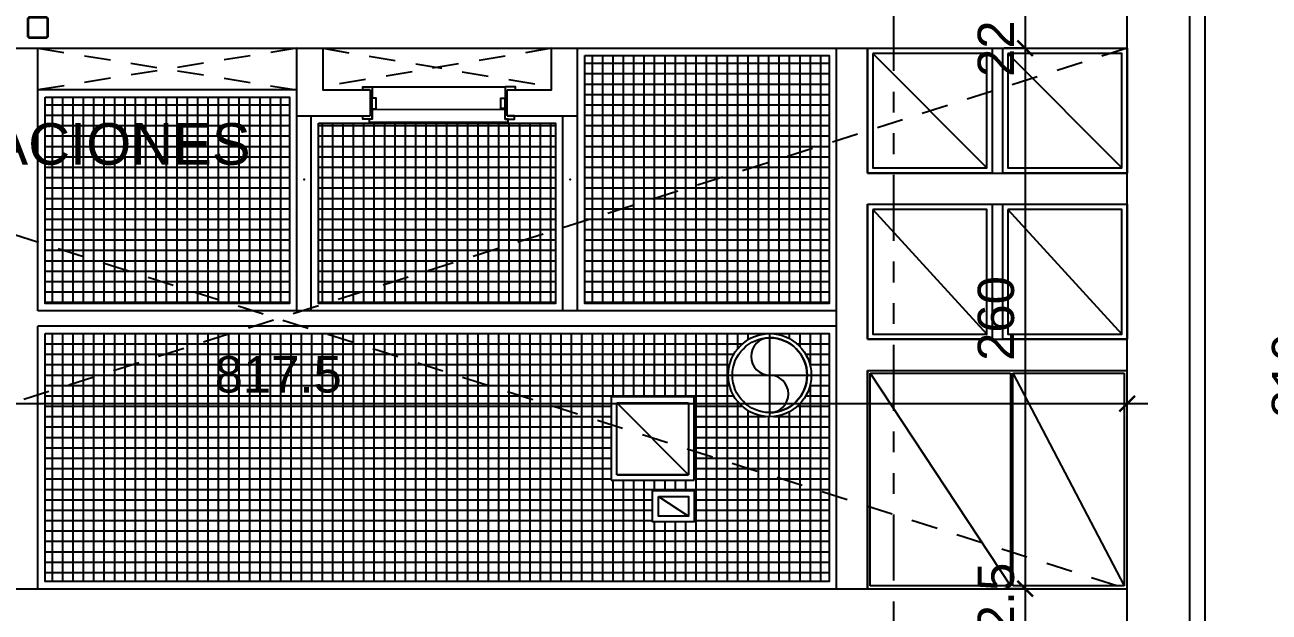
# Model space of a CAD drawing. Header units: millimetres. Extents: x 567.3 to 666.1, y 518.3 to 578.
# Drawn here: x 619.82 to 625.81, y 558.16 to 560.98 of the extents above; entities that cross this region are included whole.
import ezdxf

# ---------------------------------------------------------------- set-up
doc = ezdxf.new("R2010")
doc.units = ezdxf.units.MM
doc.header["$LTSCALE"] = 0.01
for name, pattern in [('CONTINUA', [0]), ('TRAZOS', [19.05, 12.7, -6.35]), ('VALS', [63.5, 31.75, -6.35, 6.35, -6.35, 6.35, -6.35])]:
    doc.linetypes.add(name, pattern=pattern)
doc.layers.get('0').update_dxf_attribs({"linetype": 'CONTINUOUS'})
doc.layers.get('DEFPOINTS').update_dxf_attribs({"linetype": 'CONTINUOUS'})
for name, color, linetype in [('AUXILIAR', 1, 'TRAZOS'), ('CARPINTERIA_INT', 4, 'CONTINUOUS'), ('COTAS', 7, 'CONTINUOUS'), ('COTAS INTERIORES', 7, 'CONTINUOUS'), ('EJES', 6, 'VALS'), ('ESTRUCTURA', 3, 'CONTINUOUS'), ('INST_CONDUCTOS', 252, 'CONTINUOUS'), ('MUROS', 7, 'CONTINUOUS'), ('PENDIENTES', 252, 'TRAZOS'), ('PERIFLES', 2, 'CONTINUOUS'), ('PLADUR', 2, 'CONTINUOUS'), ('REVESTIMIENTOS', 4, 'CONTINUOUS'), ('TEXTOS', 7, 'CONTINUOUS'), ('TRAMEX', 252, 'CONTINUOUS'), ('ULTIMA ARQUITECTURA$0$PROYECCION', 4, 'CONTINUOUS'), ('URC_INS_COND_IMPULSION', 252, 'CONTINUOUS')]:
    doc.layers.add(name, color=color, linetype=linetype)
doc.styles.add('ARIAL', font='arial.ttf')
doc.dimstyles.new('GOP1-100', dxfattribs={"dimscale": 0.1, "dimtxt": 1.75, "dimasz": 0.75, "dimexe": 1, "dimexo": 1, "dimgap": 0.5, "dimtad": 1, "dimdec": 1, "dimlfac": 100, "dimdsep": 46, "dimtxsty": 'ARIAL', "dimblk1": 'ARCHTICK', "dimblk2": 'ARCHTICK', "dimsah": 1, "dimcen": 3, "dimdle": 1, "dimclrd": 1, "dimclre": 1, "dimclrt": 256, "dimadec": 0, "dimazin": 0, "dimtfac": 1.5, "dimtdec": 1, "dimtmove": 0, "dimatfit": 0, "dimldrblk": 'ARCHTICK', "dimfxl": 0, "dimtvp": 2.8125, "dimtolj": 1, "dimtzin": 0, "dimarcsym": 0})
pattern_1 = [(0, (0, -1e-10), (0, 0.05), []), (90, (0, -1e-10), (-0.05, 3e-18), [])]

# ---------------------------------------------------------------- blocks, each defined once
blk = doc.blocks.new('_ARCHTICK')
at = {"color": 0, "linetype": 'ByBlock', "const_width": 0.15}
blk.add_lwpolyline([(-0.5, -0.5), (0.5, 0.5)], dxfattribs=at)
blk = doc.blocks.new('*D96')
at = {"layer": 'COTAS INTERIORES', "color": 1, "lineweight": -2, "transparency": 16777216}
for p, q in [((616.95, 559.1626), (616.95, 559.2626)), ((625.125, 559.1626), (625.125, 559.2626)), ((616.85, 559.1626), (625.225, 559.1626))]:
    blk.add_line(p, q, dxfattribs=at)
at = {"layer": 'DEFPOINTS', "color": 0, "transparency": 16777216}
for p in [(616.95, 559.1626), (625.125, 559.1626), (625.125, 559.1626)]:
    blk.add_point(p, dxfattribs=at)
at = {"layer": 'COTAS INTERIORES', "color": 1, "lineweight": -2, "transparency": 16777216, "xscale": 0.07500000000000001, "yscale": 0.07500000000000001, "zscale": 0.07500000000000001, "rotation": 180}
blk.add_blockref('_ARCHTICK', (616.95, 559.1626), dxfattribs=at)
at = {"layer": 'COTAS INTERIORES', "color": 1, "lineweight": -2, "transparency": 16777216, "xscale": 0.07500000000000001, "yscale": 0.07500000000000001, "zscale": 0.07500000000000001}
blk.add_blockref('_ARCHTICK', (625.125, 559.1626), dxfattribs=at)
at = {"layer": 'COTAS INTERIORES', "transparency": 16777216, "insert": (621.0375, 559.302), "char_height": 0.175, "attachment_point": 5, "style": 'ARIAL'}
blk.add_mtext('\\A1;817.5', dxfattribs=at)
blk = doc.blocks.new('*D100')
at = {"layer": 'COTAS INTERIORES', "color": 1, "lineweight": -2, "transparency": 16777216}
for p, q in [((624.6337, 561.1969), (624.6337, 560.7719)), ((624.6337, 561.0969), (624.5337, 561.0969)), ((624.6337, 560.8719), (624.5337, 560.8719))]:
    blk.add_line(p, q, dxfattribs=at)
at = {"layer": 'DEFPOINTS', "color": 0, "transparency": 16777216}
for p in [(624.6337, 561.0969), (624.6337, 560.8719), (624.6337, 560.8719)]:
    blk.add_point(p, dxfattribs=at)
at = {"layer": 'COTAS INTERIORES', "color": 1, "lineweight": -2, "transparency": 16777216, "xscale": 0.07500000000000001, "yscale": 0.07500000000000001, "zscale": 0.07500000000000001}
for p, rotation in [((624.6337, 561.0969), 90), ((624.6337, 560.8719), 270)]:
    blk.add_blockref('_ARCHTICK', p, dxfattribs=dict(at, rotation=rotation))
at = {"layer": 'COTAS INTERIORES', "transparency": 16777216, "insert": (624.4943, 560.9719), "char_height": 0.175, "attachment_point": 5, "rotation": 90, "style": 'ARIAL'}
blk.add_mtext('\\A1;22.5', dxfattribs=at)
blk = doc.blocks.new('*D101')
at = {"layer": 'COTAS INTERIORES', "color": 1, "lineweight": -2, "transparency": 16777216}
for p, q in [((624.6337, 560.9719), (624.6337, 558.1719)), ((624.6337, 560.8719), (624.5337, 560.8719)), ((624.6337, 558.2719), (624.5337, 558.2719))]:
    blk.add_line(p, q, dxfattribs=at)
at = {"layer": 'DEFPOINTS', "color": 0, "transparency": 16777216}
for p in [(624.6337, 560.8719), (624.6337, 558.2719), (624.6337, 558.2719)]:
    blk.add_point(p, dxfattribs=at)
at = {"layer": 'COTAS INTERIORES', "color": 1, "lineweight": -2, "transparency": 16777216, "xscale": 0.07500000000000001, "yscale": 0.07500000000000001, "zscale": 0.07500000000000001}
for p, rotation in [((624.6337, 560.8719), 90), ((624.6337, 558.2719), 270)]:
    blk.add_blockref('_ARCHTICK', p, dxfattribs=dict(at, rotation=rotation))
at = {"layer": 'COTAS INTERIORES', "transparency": 16777216, "insert": (624.4943, 559.5719), "char_height": 0.175, "attachment_point": 5, "rotation": 90, "style": 'ARIAL'}
blk.add_mtext('\\A1;260', dxfattribs=at)
blk = doc.blocks.new('*D102')
at = {"layer": 'COTAS INTERIORES', "color": 1, "lineweight": -2, "transparency": 16777216}
for p, q in [((624.6337, 558.3719), (624.6337, 557.9469)), ((624.6337, 558.2719), (624.5337, 558.2719)), ((624.6337, 558.0469), (624.5337, 558.0469))]:
    blk.add_line(p, q, dxfattribs=at)
at = {"layer": 'DEFPOINTS', "color": 0, "transparency": 16777216}
for p in [(624.6694, 558.2719), (624.6337, 558.0469), (624.6337, 558.0469)]:
    blk.add_point(p, dxfattribs=at)
at = {"layer": 'COTAS INTERIORES', "color": 1, "lineweight": -2, "transparency": 16777216, "xscale": 0.07500000000000001, "yscale": 0.07500000000000001, "zscale": 0.07500000000000001}
for p, rotation in [((624.6337, 558.2719), 90), ((624.6337, 558.0469), 270)]:
    blk.add_blockref('_ARCHTICK', p, dxfattribs=dict(at, rotation=rotation))
at = {"layer": 'COTAS INTERIORES', "transparency": 16777216, "insert": (624.4943, 558.1594), "char_height": 0.175, "attachment_point": 5, "rotation": 90, "style": 'ARIAL'}
blk.add_mtext('\\A1;22.5', dxfattribs=at)
blk = doc.blocks.new('*D60')
at = {"layer": 'COTAS', "color": 1, "lineweight": -2, "transparency": 16777216}
for p, q in [((626.05, 563.447), (626.05, 555.1469)), ((625.6003, 563.347), (626.15, 563.347)), ((625.6, 555.2469), (626.15, 555.2469))]:
    blk.add_line(p, q, dxfattribs=at)
at = {"layer": 'DEFPOINTS', "color": 0, "transparency": 16777216}
for p in [(625.5003, 563.347), (625.5, 555.2469), (626.05, 555.2469)]:
    blk.add_point(p, dxfattribs=at)
at = {"layer": 'COTAS', "color": 1, "lineweight": -2, "transparency": 16777216, "xscale": 0.07500000000000001, "yscale": 0.07500000000000001, "zscale": 0.07500000000000001}
for p, rotation in [((626.05, 563.347), 90), ((626.05, 555.2469), 270)]:
    blk.add_blockref('_ARCHTICK', p, dxfattribs=dict(at, rotation=rotation))
at = {"layer": 'COTAS', "transparency": 16777216, "insert": (625.9107, 559.2969), "char_height": 0.175, "attachment_point": 5, "rotation": 90, "style": 'ARIAL'}
blk.add_mtext('\\A1;810', dxfattribs=at)
blk = doc.blocks.new('A$C16596C2E')
for points in [[(-0.4, -1), (0.4, -1, 0.414214), (0.5, -0.9), (0.5, -0.1, 0.414214), (0.4, 0), (-0.4, 0, 0.414214), (-0.5, -0.1), (-0.5, -0.9, 0.414214)], [(-0.4, -0.96), (0.4, -0.96, 0.414214), (0.46, -0.9), (0.46, -0.1, 0.414214), (0.4, -0.04), (-0.4, -0.04, 0.414214), (-0.46, -0.1), (-0.46, -0.9, 0.414214)]]:
    blk.add_lwpolyline(points, format="xyb", close=True)

msp = doc.modelspace()

# ---------------------------------------------------------------- hatches: boundary and pattern name
at = {"layer": 'TRAMEX'}
h = msp.add_hatch(dxfattribs=at)
h.set_pattern_fill('_USER', color=256, scale=0.05, double=1, pattern_type=0)
h.set_pattern_definition(pattern_1)
h.paths.add_polyline_path([(623.6899, 560.8368), (622.5136, 560.8368), (622.5136, 559.6445), (623.6899, 559.6445)])
h = msp.add_hatch(dxfattribs=at)
h.set_pattern_fill('_USER', color=256, scale=0.05, double=1, pattern_type=0)
h.set_pattern_definition(pattern_1)
h.paths.add_polyline_path([(621.0915, 560.6368), (619.9151, 560.6368), (619.9151, 559.6445), (621.0915, 559.6445)])
h = msp.add_hatch(dxfattribs=at)
h.set_pattern_fill('_USER', color=256, scale=0.05, double=1, pattern_type=0)
h.set_pattern_definition(pattern_1)
h.paths.add_polyline_path([(622.3732, 560.5118), (621.2319, 560.5118), (621.2319, 559.6445), (622.3732, 559.6445)])
h = msp.add_hatch(dxfattribs=at)
h.set_pattern_fill('_USER', color=256, scale=0.05, double=1, pattern_type=0)
h.set_pattern_definition([(0, (0, 0), (0, 0.05), []), (90, (0, 0), (-0.05, 3e-18), [])])
h.paths.add_polyline_path([(623.6899, 559.4993), (623.4043, 559.4993, -0.414214), (623.6043, 559.2993, -1), (623.2043, 559.2993, -0.414214), (623.4043, 559.4993), (619.9151, 559.4993), (619.9151, 558.307), (623.6899, 558.307)])
h.paths.add_polyline_path([(622.64, 559.1944), (623.04, 559.1944), (623.04, 558.7944), (622.64, 558.7944)], flags=16)
h.paths.add_polyline_path([(622.668, 559.1663), (623.0125, 559.1663), (623.0125, 558.8203), (622.668, 558.8203)], flags=0)
h.paths.add_polyline_path([(622.84, 558.7444), (623.04, 558.7444), (623.04, 558.5944), (622.84, 558.5944)], flags=16)
h.paths.add_polyline_path([(622.868, 558.7163), (623.0125, 558.7163), (623.0125, 558.6203), (622.868, 558.6203)], flags=0)

# ---------------------------------------------------------------- linework, layer by layer
at = {"layer": 'AUXILIAR'}
for p, q in [((616.95, 560.8719), (625.125, 558.2719)), ((625.125, 560.8719), (616.95, 558.2719))]:
    msp.add_line(p, q, dxfattribs=at)
at = {"layer": 'CARPINTERIA_INT'}
for p, q in [((621.4897, 560.6869), (622.1295, 560.6869)), ((621.4896, 560.5314), (621.4896, 560.6314))]:
    msp.add_line(p, q, dxfattribs=at)
for points in [[(621.4794, 560.6719), (621.4444, 560.6719), (621.4444, 560.6869), (621.4894, 560.6869), (621.4896, 560.6314)], [(622.1395, 560.6719), (622.1795, 560.672), (622.1795, 560.687), (622.1295, 560.6869), (622.1296, 560.6319)], [(621.4896, 560.5814), (621.5096, 560.5814), (621.5096, 560.6314), (621.4896, 560.6314)], [(622.1296, 560.5819), (622.1096, 560.5819), (622.1096, 560.6319), (622.1296, 560.6319)], [(622.1296, 560.5314), (622.1296, 560.6319)], [(621.4896, 560.5314), (621.4896, 560.5314), (621.4447, 560.5314), (621.4447, 560.5464), (621.4796, 560.5464)], [(622.1296, 560.5314), (622.1296, 560.5314), (622.1746, 560.5314), (622.1746, 560.5464), (622.1396, 560.5464)]]:
    msp.add_lwpolyline(points, dxfattribs=at)
msp.add_lwpolyline([(622.1446, 560.5314), (622.1296, 560.5314), (622.1296, 560.5769), (621.4896, 560.5764), (621.4896, 560.5314), (621.4746, 560.5314), (621.4747, 560.5164), (622.1446, 560.5164)], close=True, dxfattribs=at)
at = {"layer": 'EJES'}
msp.add_line((624, 574.1607), (624, 534.7146), dxfattribs=at)
at = {"layer": 'ESTRUCTURA', "linetype": 'CONTINUA'}
for points in [[(625.125, 555.8719), (625.125, 563.2719)], [(625.425, 563.2719), (625.425, 555.322)]]:
    msp.add_lwpolyline(points, dxfattribs=at)
at = {"layer": 'INST_CONDUCTOS', "linetype": 'TRAZOS'}
for p, q in [((619.88, 560.8719), (621.1266, 560.6719)), ((621.1266, 560.8719), (619.88, 560.6719)), ((621.2516, 560.8719), (622.3535, 560.6869)), ((622.3535, 560.8719), (621.2516, 560.6869))]:
    msp.add_line(p, q, dxfattribs=at)
at = {"layer": 'INST_CONDUCTOS'}
for p, q in [((623.875, 560.8719), (624.475, 560.8719)), ((623.875, 560.8719), (623.8751, 560.2719)), ((623.9001, 560.8469), (624.4501, 560.2969)), ((624.475, 560.8719), (624.4751, 560.2719)), ((624.525, 560.8719), (625.125, 560.8719)), ((624.525, 560.8719), (624.5251, 560.2719)), ((624.5501, 560.8469), (625.1001, 560.2969)), ((625.125, 560.8719), (625.1251, 560.2719)), ((624.4751, 560.2719), (623.8751, 560.2719)), ((625.1251, 560.2719), (624.5251, 560.2719)), ((623.875, 560.1219), (624.475, 560.1219)), ((623.875, 560.1219), (623.8751, 559.4719)), ((624.475, 560.1219), (624.4751, 559.4719)), ((624.525, 560.1219), (625.125, 560.1219)), ((624.525, 560.1219), (624.5251, 559.4719)), ((625.125, 560.1219), (625.1251, 559.4719)), ((623.9001, 560.0969), (624.4501, 559.4969)), ((624.5501, 560.0969), (625.1001, 559.4969)), ((623.4043, 559.0993), (623.4043, 559.4993)), ((624.4751, 559.4719), (623.8751, 559.4719)), ((625.1251, 559.4719), (624.5251, 559.4719)), ((623.2043, 559.2993), (623.6043, 559.2993)), ((623.875, 559.3219), (623.875, 558.2719)), ((623.875, 559.3219), (624.5759, 559.3219)), ((623.8884, 558.2853), (623.8884, 559.3085)), ((623.8884, 559.3085), (624.5634, 559.3085)), ((623.8884, 559.3085), (624.5634, 558.2853)), ((624.5634, 559.3085), (624.5634, 558.2853)), ((624.5684, 559.3219), (625.1175, 559.3219)), ((624.5744, 558.2853), (624.5744, 559.3085)), ((624.5744, 559.3085), (625.1116, 559.3085)), ((624.5744, 559.3085), (625.1116, 558.2853)), ((625.1116, 559.3085), (625.1116, 558.2853)), ((625.125, 558.2719), (625.125, 559.3219)), ((623.04, 559.1944), (622.64, 559.1944)), ((622.64, 559.1944), (622.64, 558.7944)), ((622.668, 559.1663), (623.0125, 559.1663)), ((622.668, 558.8203), (622.668, 559.1663)), ((622.668, 559.1663), (623.0125, 558.8203)), ((623.0125, 559.1663), (623.0125, 558.8203)), ((623.04, 558.7944), (623.04, 559.1944)), ((623.04, 558.7944), (623.04, 559.1944)), ((623.0125, 558.8203), (622.668, 558.8203)), ((622.668, 558.8203), (623.0125, 558.8203)), ((622.64, 558.7944), (623.04, 558.7944)), ((622.868, 558.7163), (623.0125, 558.6203)), ((623.875, 558.2719), (624.5759, 558.2719)), ((624.5634, 558.2853), (623.8884, 558.2853)), ((625.1116, 558.2853), (624.5744, 558.2853)), ((624.5759, 558.2719), (625.125, 558.2719))]:
    msp.add_line(p, q, dxfattribs=at)
for points in [[(623.9001, 560.8469), (623.9001, 560.2969), (624.4501, 560.2969), (624.4501, 560.8469)], [(624.5501, 560.8469), (624.5501, 560.2969), (625.1001, 560.2969), (625.1001, 560.8469)], [(623.9001, 560.0969), (623.9001, 559.4969), (624.4501, 559.4969), (624.4501, 560.0969)], [(624.5501, 560.0969), (624.5501, 559.4969), (625.1001, 559.4969), (625.1001, 560.0969)], [(619.9151, 559.4993), (623.6899, 559.4993), (623.6899, 558.307), (619.9151, 558.307)], [(622.84, 558.7444), (623.04, 558.7444), (623.04, 558.5944), (622.84, 558.5944)], [(622.868, 558.7163), (623.0125, 558.7163), (623.0125, 558.6203), (622.868, 558.6203)]]:
    msp.add_lwpolyline(points, close=True, dxfattribs=at)
for radius in [0.2, 0.18]:
    msp.add_circle((623.4043, 559.2993), radius, dxfattribs=at)
for centre, radius, start, end in [((623.4043, 559.3893), 0.09, 90, 270), ((623.4043, 559.2993), 0.18, 270, 90), ((623.4043, 559.2093), 0.09, 270, 90)]:
    msp.add_arc(centre, radius, start, end, dxfattribs=at)
at = {"layer": 'MUROS'}
for p, q in [((623.725, 558.2719), (623.725, 560.8719)), ((623.875, 560.2719), (623.875, 560.8719)), ((623.875, 559.4719), (623.875, 560.1219)), ((623.875, 558.2719), (623.875, 559.3219))]:
    msp.add_line(p, q, dxfattribs=at)
for points in [[(619.25, 560.8719), (625.125, 560.8719)], [(623.875, 560.8719), (625.125, 560.8719)], [(623.875, 560.2719), (625.125, 560.2719)], [(623.875, 560.1219), (625.125, 560.1219)], [(623.875, 559.4719), (625.125, 559.4719)], [(623.875, 559.3219), (625.125, 559.3219)], [(616.95, 558.2719), (625.125, 558.2719)], [(623.875, 558.2719), (625.125, 558.2719)]]:
    msp.add_lwpolyline(points, dxfattribs=at)
at = {"layer": 'PENDIENTES'}
for p in [(621.1617, 560.2407), (622.4434, 560.2407)]:
    msp.add_point(p, dxfattribs=at)
at = {"layer": 'PLADUR'}
for p, q in [((621.1266, 560.5469), (621.1266, 560.8719)), ((622.4785, 560.5469), (622.4785, 560.8719))]:
    msp.add_line(p, q, dxfattribs=at)
for points in [[(621.2516, 560.8719), (621.2516, 560.6719), (621.4794, 560.6719)], [(622.1396, 560.6719), (622.3535, 560.6719), (622.3535, 560.8719)], [(621.1266, 560.5469), (621.4796, 560.5464)], [(622.1396, 560.5464), (622.4785, 560.5469)]]:
    msp.add_lwpolyline(points, dxfattribs=at)
at = {"layer": 'PLADUR', "linetype": 'CONTINUA'}
for points in [[(621.4796, 560.6719), (621.4796, 560.5464)], [(622.1396, 560.5464), (622.1396, 560.6719)]]:
    msp.add_lwpolyline(points, dxfattribs=at)
at = {"layer": 'REVESTIMIENTOS', "linetype": 'CONTINUA'}
msp.add_line((625.5, 563.3469), (625.5, 555.2469), dxfattribs=at)
at = {"layer": 'TRAMEX'}
for points in [[(622.5136, 560.8368), (623.6899, 560.8368), (623.6899, 559.6445), (622.5136, 559.6445)], [(619.9151, 560.6368), (621.0915, 560.6368), (621.0915, 559.6445), (619.9151, 559.6445)], [(621.2319, 560.5118), (622.3732, 560.5118), (622.3732, 559.6445), (621.2319, 559.6445)]]:
    msp.add_lwpolyline(points, close=True, dxfattribs=at)
at = {"layer": 'ULTIMA ARQUITECTURA$0$PROYECCION'}
for p, q in [((619.88, 559.6094), (619.88, 560.8719)), ((621.1266, 560.6719), (619.88, 560.6719)), ((621.1266, 559.6094), (621.1266, 560.5469)), ((621.1968, 559.6094), (621.1968, 560.5469)), ((622.4083, 559.6094), (622.4083, 560.5469)), ((622.4785, 559.6094), (622.4785, 560.5469)), ((623.725, 559.6094), (619.88, 559.6094)), ((619.88, 558.2719), (619.88, 559.5344)), ((623.725, 559.5344), (619.88, 559.5344))]:
    msp.add_line(p, q, dxfattribs=at)
at = {"layer": 'URC_INS_COND_IMPULSION'}
msp.add_line((623.875, 560.8719), (623.8751, 560.2719), dxfattribs=at)

# ---------------------------------------------------------------- block references
at = {"layer": 'PERIFLES', "xscale": 0.1, "yscale": 0.1, "zscale": 0.1, "rotation": 90}
msp.add_blockref('A$C16596C2E', (619.83, 560.9719), dxfattribs=at)

# ---------------------------------------------------------------- texts
at = {"layer": 'TEXTOS', "style": 'ARIAL'}
msp.add_text('PATINILLO INSTALACIONES', height=0.2, dxfattribs=at).set_placement((617.163, 560.3118))

# ---------------------------------------------------------------- dimensions: what is measured, and where the dimension line sits
at = {"layer": 'COTAS'}
dim = msp.add_linear_dim(base=(626.05, 555.2469), p1=(625.5003, 563.347), p2=(625.5, 555.2469), angle=90, dimstyle='GOP1-100', override={"dimtmove": 1}, dxfattribs=at)
dim.commit()
dim.dimension.update_dxf_attribs({"geometry": '*D60', "text_midpoint": (625.9107, 559.2969)})
at = {"layer": 'COTAS INTERIORES'}
for base, p1, p2, picture, middle in [((624.6337, 560.8719), (624.6337, 561.0969), (624.6337, 560.8719), '*D100', (624.6337, 560.9719)), ((624.6337, 558.0469), (624.6694, 558.2719), (624.6337, 558.0469), '*D102', (624.6337, 558.1594))]:
    dim = msp.add_linear_dim(base=base, p1=p1, p2=p2, angle=90, dimstyle='GOP1-100', override={"dimtmove": 1, "dimfxl": 0.2}, dxfattribs=at)
    dim.commit()
    dim.dimension.update_dxf_attribs({"geometry": picture, "text_midpoint": middle, "dimtype": 160})
dim = msp.add_linear_dim(base=(624.6337, 558.2719), p1=(624.6337, 560.8719), p2=(624.6337, 558.2719), angle=90, dimstyle='GOP1-100', override={"dimtmove": 1, "dimfxl": 0.2}, dxfattribs=at)
dim.commit()
dim.dimension.update_dxf_attribs({"geometry": '*D101', "text_midpoint": (624.4943, 559.5719)})
dim = msp.add_linear_dim(base=(625.125, 559.1626), p1=(616.95, 559.1626), p2=(625.125, 559.1626), dimstyle='GOP1-100', override={"dimtmove": 1, "dimfxl": 0.2}, dxfattribs=at)
dim.commit()
dim.dimension.update_dxf_attribs({"geometry": '*D96', "text_midpoint": (621.0375, 559.302)})

doc.saveas('drawing.dxf')
